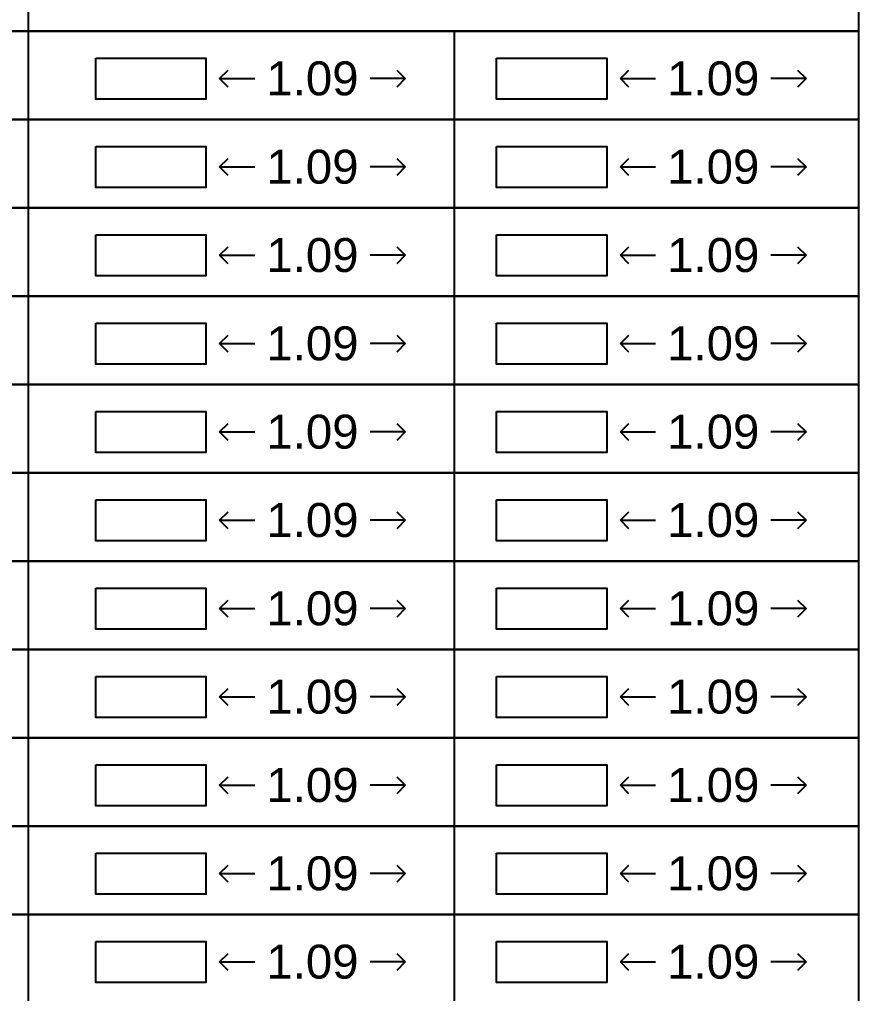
# Model space of a CAD drawing. Header units: millimetres. Extents: x -9481 to -9286, y 28694 to 28853.
# Drawn here: x -9447.18 to -9442.23, y 28752.59 to 28758.33 of the extents above; entities that cross this region are included whole.
import ezdxf

# ---------------------------------------------------------------- set-up
doc = ezdxf.new("R2010")
doc.units = ezdxf.units.MM
doc.header["$PDMODE"] = 34
doc.header["$PDSIZE"] = -15
doc.linetypes.add('CONTINULUS', pattern=[0])
doc.layers.add('BLK_1_FLR_-1_REGULAR_ROOM_1', color=7, linetype='Continuous', plot=False)
doc.layers.add('BLK_1_FLR_-2_REGULAR_ROOM_1', color=7, linetype='Continuous', plot=False)
doc.layers.add('PLAN', color=7, linetype='Continuous', lineweight=40)
doc.styles.add('Arial', font='arial.ttf', dxfattribs={"height": 0.2})
doc.styles.add('style2', font='arial.ttf', dxfattribs={"height": 0.3})
doc.dimstyles.new('INT DIM', dxfattribs={"dimtxt": 0.3, "dimasz": 0.1, "dimexe": 0.18, "dimexo": 0.0625, "dimgap": 0.09, "dimtad": 0, "dimzin": 0, "dimdsep": 46, "dimtxsty": 'style2', "dimblk": 'OPEN90', "dimcen": 0.09, "dimse1": 1, "dimse2": 1, "dimclrd": 250, "dimclrt": 256, "dimadec": 0, "dimazin": 0, "dimtfac": 1, "dimtofl": 0, "dimtmove": 0, "dimatfit": 3, "dimfxl": 1, "dimtolj": 1, "dimtzin": 0, "dimlwd": -1, "dimarcsym": 0})

# ---------------------------------------------------------------- blocks, each defined once
blk = doc.blocks.new('_Open90')
at = {"layer": 'PLAN', "color": 0, "lineweight": -2}
for p, q in [((0, 0), (-1, 0)), ((-0.5, 0.5), (0, 0)), ((0, 0), (-0.5, -0.5))]:
    blk.add_line(p, q, dxfattribs=at)
blk = doc.blocks.new('*D112')
at = {"layer": 'BLK_1_FLR_-1_REGULAR_ROOM_1', "color": 250}
for p, q in [((-9445.897941, 28757.980366), (-9445.790753, 28757.980366)), ((-9445.002965, 28757.980366), (-9445.110153, 28757.980366))]:
    blk.add_line(p, q, dxfattribs=at)
at = {"layer": 'Defpoints', "color": 0}
for p in [(-9445.997941, 28758.100441), (-9444.902965, 28758.100441), (-9444.902965, 28757.980366)]:
    blk.add_point(p, dxfattribs=at)
at = {"layer": 'BLK_1_FLR_-1_REGULAR_ROOM_1', "color": 250, "xscale": 0.1, "yscale": 0.1, "zscale": 0.1, "rotation": 180}
blk.add_blockref('_Open90', (-9445.997941, 28757.980366), dxfattribs=at)
at = {"layer": 'BLK_1_FLR_-1_REGULAR_ROOM_1', "color": 250, "xscale": 0.1, "yscale": 0.1, "zscale": 0.1}
blk.add_blockref('_Open90', (-9444.902965, 28757.980366), dxfattribs=at)
at = {"layer": 'BLK_1_FLR_-1_REGULAR_ROOM_1', "linetype": 'CONTINULUS', "ltscale": 0.05, "insert": (-9445.450453, 28757.980366), "char_height": 0.2, "attachment_point": 5, "style": 'Arial', "bg_fill": 3, "box_fill_scale": 1.1, "bg_fill_color": 256, "bg_fill_true_color": 13158600, "bg_fill_transparency": 0}
blk.add_mtext('\\A1;1.09', dxfattribs=at)
blk = doc.blocks.new('*D113')
at = {"layer": 'BLK_1_FLR_-2_REGULAR_ROOM_1', "color": 250}
for p, q in [((-9443.534248, 28757.980366), (-9443.42706, 28757.980366)), ((-9442.639272, 28757.980366), (-9442.74646, 28757.980366))]:
    blk.add_line(p, q, dxfattribs=at)
at = {"layer": 'Defpoints', "color": 0}
for p in [(-9443.634248, 28758.100441), (-9442.539272, 28758.100441), (-9442.539272, 28757.980366)]:
    blk.add_point(p, dxfattribs=at)
at = {"layer": 'BLK_1_FLR_-2_REGULAR_ROOM_1', "color": 250, "xscale": 0.1, "yscale": 0.1, "zscale": 0.1, "rotation": 180}
blk.add_blockref('_Open90', (-9443.634248, 28757.980366), dxfattribs=at)
at = {"layer": 'BLK_1_FLR_-2_REGULAR_ROOM_1', "color": 250, "xscale": 0.1, "yscale": 0.1, "zscale": 0.1}
blk.add_blockref('_Open90', (-9442.539272, 28757.980366), dxfattribs=at)
at = {"layer": 'BLK_1_FLR_-2_REGULAR_ROOM_1', "linetype": 'CONTINULUS', "ltscale": 0.05, "insert": (-9443.08676, 28757.980366), "char_height": 0.2, "attachment_point": 5, "style": 'Arial', "bg_fill": 3, "box_fill_scale": 1.1, "bg_fill_color": 256, "bg_fill_true_color": 13158600, "bg_fill_transparency": 0}
blk.add_mtext('\\A1;1.09', dxfattribs=at)
blk = doc.blocks.new('*D119')
at = {"layer": 'BLK_1_FLR_-1_REGULAR_ROOM_1', "color": 250}
for p, q in [((-9445.897941, 28757.45972), (-9445.790753, 28757.45972)), ((-9445.002965, 28757.45972), (-9445.110153, 28757.45972))]:
    blk.add_line(p, q, dxfattribs=at)
at = {"layer": 'Defpoints', "color": 0}
for p in [(-9445.997941, 28757.579794), (-9444.902965, 28757.579794), (-9444.902965, 28757.45972)]:
    blk.add_point(p, dxfattribs=at)
at = {"layer": 'BLK_1_FLR_-1_REGULAR_ROOM_1', "color": 250, "xscale": 0.1, "yscale": 0.1, "zscale": 0.1, "rotation": 180}
blk.add_blockref('_Open90', (-9445.997941, 28757.45972), dxfattribs=at)
at = {"layer": 'BLK_1_FLR_-1_REGULAR_ROOM_1', "color": 250, "xscale": 0.1, "yscale": 0.1, "zscale": 0.1}
blk.add_blockref('_Open90', (-9444.902965, 28757.45972), dxfattribs=at)
at = {"layer": 'BLK_1_FLR_-1_REGULAR_ROOM_1', "linetype": 'CONTINULUS', "ltscale": 0.05, "insert": (-9445.450453, 28757.45972), "char_height": 0.2, "attachment_point": 5, "style": 'Arial', "bg_fill": 3, "box_fill_scale": 1.1, "bg_fill_color": 256, "bg_fill_true_color": 13158600, "bg_fill_transparency": 0}
blk.add_mtext('\\A1;1.09', dxfattribs=at)
blk = doc.blocks.new('*D120')
at = {"layer": 'BLK_1_FLR_-2_REGULAR_ROOM_1', "color": 250}
for p, q in [((-9443.534248, 28757.45972), (-9443.42706, 28757.45972)), ((-9442.639272, 28757.45972), (-9442.74646, 28757.45972))]:
    blk.add_line(p, q, dxfattribs=at)
at = {"layer": 'Defpoints', "color": 0}
for p in [(-9443.634248, 28757.579794), (-9442.539272, 28757.579794), (-9442.539272, 28757.45972)]:
    blk.add_point(p, dxfattribs=at)
at = {"layer": 'BLK_1_FLR_-2_REGULAR_ROOM_1', "color": 250, "xscale": 0.1, "yscale": 0.1, "zscale": 0.1, "rotation": 180}
blk.add_blockref('_Open90', (-9443.634248, 28757.45972), dxfattribs=at)
at = {"layer": 'BLK_1_FLR_-2_REGULAR_ROOM_1', "color": 250, "xscale": 0.1, "yscale": 0.1, "zscale": 0.1}
blk.add_blockref('_Open90', (-9442.539272, 28757.45972), dxfattribs=at)
at = {"layer": 'BLK_1_FLR_-2_REGULAR_ROOM_1', "linetype": 'CONTINULUS', "ltscale": 0.05, "insert": (-9443.08676, 28757.45972), "char_height": 0.2, "attachment_point": 5, "style": 'Arial', "bg_fill": 3, "box_fill_scale": 1.1, "bg_fill_color": 256, "bg_fill_true_color": 13158600, "bg_fill_transparency": 0}
blk.add_mtext('\\A1;1.09', dxfattribs=at)
blk = doc.blocks.new('*D126')
at = {"layer": 'BLK_1_FLR_-1_REGULAR_ROOM_1', "color": 250}
for p, q in [((-9445.897941, 28756.939073), (-9445.790753, 28756.939073)), ((-9445.002965, 28756.939073), (-9445.110153, 28756.939073))]:
    blk.add_line(p, q, dxfattribs=at)
at = {"layer": 'Defpoints', "color": 0}
for p in [(-9445.997941, 28757.059147), (-9444.902965, 28757.059147), (-9444.902965, 28756.939073)]:
    blk.add_point(p, dxfattribs=at)
at = {"layer": 'BLK_1_FLR_-1_REGULAR_ROOM_1', "color": 250, "xscale": 0.1, "yscale": 0.1, "zscale": 0.1, "rotation": 180}
blk.add_blockref('_Open90', (-9445.997941, 28756.939073), dxfattribs=at)
at = {"layer": 'BLK_1_FLR_-1_REGULAR_ROOM_1', "color": 250, "xscale": 0.1, "yscale": 0.1, "zscale": 0.1}
blk.add_blockref('_Open90', (-9444.902965, 28756.939073), dxfattribs=at)
at = {"layer": 'BLK_1_FLR_-1_REGULAR_ROOM_1', "linetype": 'CONTINULUS', "ltscale": 0.05, "insert": (-9445.450453, 28756.939073), "char_height": 0.2, "attachment_point": 5, "style": 'Arial', "bg_fill": 3, "box_fill_scale": 1.1, "bg_fill_color": 256, "bg_fill_true_color": 13158600, "bg_fill_transparency": 0}
blk.add_mtext('\\A1;1.09', dxfattribs=at)
blk = doc.blocks.new('*D127')
at = {"layer": 'BLK_1_FLR_-2_REGULAR_ROOM_1', "color": 250}
for p, q in [((-9443.534248, 28756.939073), (-9443.42706, 28756.939073)), ((-9442.639272, 28756.939073), (-9442.74646, 28756.939073))]:
    blk.add_line(p, q, dxfattribs=at)
at = {"layer": 'Defpoints', "color": 0}
for p in [(-9443.634248, 28757.059147), (-9442.539272, 28757.059147), (-9442.539272, 28756.939073)]:
    blk.add_point(p, dxfattribs=at)
at = {"layer": 'BLK_1_FLR_-2_REGULAR_ROOM_1', "color": 250, "xscale": 0.1, "yscale": 0.1, "zscale": 0.1, "rotation": 180}
blk.add_blockref('_Open90', (-9443.634248, 28756.939073), dxfattribs=at)
at = {"layer": 'BLK_1_FLR_-2_REGULAR_ROOM_1', "color": 250, "xscale": 0.1, "yscale": 0.1, "zscale": 0.1}
blk.add_blockref('_Open90', (-9442.539272, 28756.939073), dxfattribs=at)
at = {"layer": 'BLK_1_FLR_-2_REGULAR_ROOM_1', "linetype": 'CONTINULUS', "ltscale": 0.05, "insert": (-9443.08676, 28756.939073), "char_height": 0.2, "attachment_point": 5, "style": 'Arial', "bg_fill": 3, "box_fill_scale": 1.1, "bg_fill_color": 256, "bg_fill_true_color": 13158600, "bg_fill_transparency": 0}
blk.add_mtext('\\A1;1.09', dxfattribs=at)
blk = doc.blocks.new('*D133')
at = {"layer": 'BLK_1_FLR_-1_REGULAR_ROOM_1', "color": 250}
for p, q in [((-9445.897941, 28756.418426), (-9445.790753, 28756.418426)), ((-9445.002965, 28756.418426), (-9445.110153, 28756.418426))]:
    blk.add_line(p, q, dxfattribs=at)
at = {"layer": 'Defpoints', "color": 0}
for p in [(-9445.997941, 28756.5385), (-9444.902965, 28756.5385), (-9444.902965, 28756.418426)]:
    blk.add_point(p, dxfattribs=at)
at = {"layer": 'BLK_1_FLR_-1_REGULAR_ROOM_1', "color": 250, "xscale": 0.1, "yscale": 0.1, "zscale": 0.1, "rotation": 180}
blk.add_blockref('_Open90', (-9445.997941, 28756.418426), dxfattribs=at)
at = {"layer": 'BLK_1_FLR_-1_REGULAR_ROOM_1', "color": 250, "xscale": 0.1, "yscale": 0.1, "zscale": 0.1}
blk.add_blockref('_Open90', (-9444.902965, 28756.418426), dxfattribs=at)
at = {"layer": 'BLK_1_FLR_-1_REGULAR_ROOM_1', "linetype": 'CONTINULUS', "ltscale": 0.05, "insert": (-9445.450453, 28756.418426), "char_height": 0.2, "attachment_point": 5, "style": 'Arial', "bg_fill": 3, "box_fill_scale": 1.1, "bg_fill_color": 256, "bg_fill_true_color": 13158600, "bg_fill_transparency": 0}
blk.add_mtext('\\A1;1.09', dxfattribs=at)
blk = doc.blocks.new('*D134')
at = {"layer": 'BLK_1_FLR_-2_REGULAR_ROOM_1', "color": 250}
for p, q in [((-9443.534248, 28756.418426), (-9443.42706, 28756.418426)), ((-9442.639272, 28756.418426), (-9442.74646, 28756.418426))]:
    blk.add_line(p, q, dxfattribs=at)
at = {"layer": 'Defpoints', "color": 0}
for p in [(-9443.634248, 28756.5385), (-9442.539272, 28756.5385), (-9442.539272, 28756.418426)]:
    blk.add_point(p, dxfattribs=at)
at = {"layer": 'BLK_1_FLR_-2_REGULAR_ROOM_1', "color": 250, "xscale": 0.1, "yscale": 0.1, "zscale": 0.1, "rotation": 180}
blk.add_blockref('_Open90', (-9443.634248, 28756.418426), dxfattribs=at)
at = {"layer": 'BLK_1_FLR_-2_REGULAR_ROOM_1', "color": 250, "xscale": 0.1, "yscale": 0.1, "zscale": 0.1}
blk.add_blockref('_Open90', (-9442.539272, 28756.418426), dxfattribs=at)
at = {"layer": 'BLK_1_FLR_-2_REGULAR_ROOM_1', "linetype": 'CONTINULUS', "ltscale": 0.05, "insert": (-9443.08676, 28756.418426), "char_height": 0.2, "attachment_point": 5, "style": 'Arial', "bg_fill": 3, "box_fill_scale": 1.1, "bg_fill_color": 256, "bg_fill_true_color": 13158600, "bg_fill_transparency": 0}
blk.add_mtext('\\A1;1.09', dxfattribs=at)
blk = doc.blocks.new('*D140')
at = {"layer": 'BLK_1_FLR_-1_REGULAR_ROOM_1', "color": 250}
for p, q in [((-9445.897941, 28755.897779), (-9445.790753, 28755.897779)), ((-9445.002965, 28755.897779), (-9445.110153, 28755.897779))]:
    blk.add_line(p, q, dxfattribs=at)
at = {"layer": 'Defpoints', "color": 0}
for p in [(-9445.997941, 28756.017853), (-9444.902965, 28756.017853), (-9444.902965, 28755.897779)]:
    blk.add_point(p, dxfattribs=at)
at = {"layer": 'BLK_1_FLR_-1_REGULAR_ROOM_1', "color": 250, "xscale": 0.1, "yscale": 0.1, "zscale": 0.1, "rotation": 180}
blk.add_blockref('_Open90', (-9445.997941, 28755.897779), dxfattribs=at)
at = {"layer": 'BLK_1_FLR_-1_REGULAR_ROOM_1', "color": 250, "xscale": 0.1, "yscale": 0.1, "zscale": 0.1}
blk.add_blockref('_Open90', (-9444.902965, 28755.897779), dxfattribs=at)
at = {"layer": 'BLK_1_FLR_-1_REGULAR_ROOM_1', "linetype": 'CONTINULUS', "ltscale": 0.05, "insert": (-9445.450453, 28755.897779), "char_height": 0.2, "attachment_point": 5, "style": 'Arial', "bg_fill": 3, "box_fill_scale": 1.1, "bg_fill_color": 256, "bg_fill_true_color": 13158600, "bg_fill_transparency": 0}
blk.add_mtext('\\A1;1.09', dxfattribs=at)
blk = doc.blocks.new('*D141')
at = {"layer": 'BLK_1_FLR_-2_REGULAR_ROOM_1', "color": 250}
for p, q in [((-9443.534248, 28755.897779), (-9443.42706, 28755.897779)), ((-9442.639272, 28755.897779), (-9442.74646, 28755.897779))]:
    blk.add_line(p, q, dxfattribs=at)
at = {"layer": 'Defpoints', "color": 0}
for p in [(-9443.634248, 28756.017853), (-9442.539272, 28756.017853), (-9442.539272, 28755.897779)]:
    blk.add_point(p, dxfattribs=at)
at = {"layer": 'BLK_1_FLR_-2_REGULAR_ROOM_1', "color": 250, "xscale": 0.1, "yscale": 0.1, "zscale": 0.1, "rotation": 180}
blk.add_blockref('_Open90', (-9443.634248, 28755.897779), dxfattribs=at)
at = {"layer": 'BLK_1_FLR_-2_REGULAR_ROOM_1', "color": 250, "xscale": 0.1, "yscale": 0.1, "zscale": 0.1}
blk.add_blockref('_Open90', (-9442.539272, 28755.897779), dxfattribs=at)
at = {"layer": 'BLK_1_FLR_-2_REGULAR_ROOM_1', "linetype": 'CONTINULUS', "ltscale": 0.05, "insert": (-9443.08676, 28755.897779), "char_height": 0.2, "attachment_point": 5, "style": 'Arial', "bg_fill": 3, "box_fill_scale": 1.1, "bg_fill_color": 256, "bg_fill_true_color": 13158600, "bg_fill_transparency": 0}
blk.add_mtext('\\A1;1.09', dxfattribs=at)
blk = doc.blocks.new('*D147')
at = {"layer": 'BLK_1_FLR_-1_REGULAR_ROOM_1', "color": 250}
for p, q in [((-9445.897941, 28755.377132), (-9445.790753, 28755.377132)), ((-9445.002965, 28755.377132), (-9445.110153, 28755.377132))]:
    blk.add_line(p, q, dxfattribs=at)
at = {"layer": 'Defpoints', "color": 0}
for p in [(-9445.997941, 28755.497206), (-9444.902965, 28755.497206), (-9444.902965, 28755.377132)]:
    blk.add_point(p, dxfattribs=at)
at = {"layer": 'BLK_1_FLR_-1_REGULAR_ROOM_1', "color": 250, "xscale": 0.1, "yscale": 0.1, "zscale": 0.1, "rotation": 180}
blk.add_blockref('_Open90', (-9445.997941, 28755.377132), dxfattribs=at)
at = {"layer": 'BLK_1_FLR_-1_REGULAR_ROOM_1', "color": 250, "xscale": 0.1, "yscale": 0.1, "zscale": 0.1}
blk.add_blockref('_Open90', (-9444.902965, 28755.377132), dxfattribs=at)
at = {"layer": 'BLK_1_FLR_-1_REGULAR_ROOM_1', "linetype": 'CONTINULUS', "ltscale": 0.05, "insert": (-9445.450453, 28755.377132), "char_height": 0.2, "attachment_point": 5, "style": 'Arial', "bg_fill": 3, "box_fill_scale": 1.1, "bg_fill_color": 256, "bg_fill_true_color": 13158600, "bg_fill_transparency": 0}
blk.add_mtext('\\A1;1.09', dxfattribs=at)
blk = doc.blocks.new('*D148')
at = {"layer": 'BLK_1_FLR_-2_REGULAR_ROOM_1', "color": 250}
for p, q in [((-9443.534248, 28755.377132), (-9443.42706, 28755.377132)), ((-9442.639272, 28755.377132), (-9442.74646, 28755.377132))]:
    blk.add_line(p, q, dxfattribs=at)
at = {"layer": 'Defpoints', "color": 0}
for p in [(-9443.634248, 28755.497206), (-9442.539272, 28755.497206), (-9442.539272, 28755.377132)]:
    blk.add_point(p, dxfattribs=at)
at = {"layer": 'BLK_1_FLR_-2_REGULAR_ROOM_1', "color": 250, "xscale": 0.1, "yscale": 0.1, "zscale": 0.1, "rotation": 180}
blk.add_blockref('_Open90', (-9443.634248, 28755.377132), dxfattribs=at)
at = {"layer": 'BLK_1_FLR_-2_REGULAR_ROOM_1', "color": 250, "xscale": 0.1, "yscale": 0.1, "zscale": 0.1}
blk.add_blockref('_Open90', (-9442.539272, 28755.377132), dxfattribs=at)
at = {"layer": 'BLK_1_FLR_-2_REGULAR_ROOM_1', "linetype": 'CONTINULUS', "ltscale": 0.05, "insert": (-9443.08676, 28755.377132), "char_height": 0.2, "attachment_point": 5, "style": 'Arial', "bg_fill": 3, "box_fill_scale": 1.1, "bg_fill_color": 256, "bg_fill_true_color": 13158600, "bg_fill_transparency": 0}
blk.add_mtext('\\A1;1.09', dxfattribs=at)
blk = doc.blocks.new('*D154')
at = {"layer": 'BLK_1_FLR_-1_REGULAR_ROOM_1', "color": 250}
for p, q in [((-9445.897941, 28754.856485), (-9445.790753, 28754.856485)), ((-9445.002965, 28754.856485), (-9445.110153, 28754.856485))]:
    blk.add_line(p, q, dxfattribs=at)
at = {"layer": 'Defpoints', "color": 0}
for p in [(-9445.997941, 28754.97656), (-9444.902965, 28754.97656), (-9444.902965, 28754.856485)]:
    blk.add_point(p, dxfattribs=at)
at = {"layer": 'BLK_1_FLR_-1_REGULAR_ROOM_1', "color": 250, "xscale": 0.1, "yscale": 0.1, "zscale": 0.1, "rotation": 180}
blk.add_blockref('_Open90', (-9445.997941, 28754.856485), dxfattribs=at)
at = {"layer": 'BLK_1_FLR_-1_REGULAR_ROOM_1', "color": 250, "xscale": 0.1, "yscale": 0.1, "zscale": 0.1}
blk.add_blockref('_Open90', (-9444.902965, 28754.856485), dxfattribs=at)
at = {"layer": 'BLK_1_FLR_-1_REGULAR_ROOM_1', "linetype": 'CONTINULUS', "ltscale": 0.05, "insert": (-9445.450453, 28754.856485), "char_height": 0.2, "attachment_point": 5, "style": 'Arial', "bg_fill": 3, "box_fill_scale": 1.1, "bg_fill_color": 256, "bg_fill_true_color": 13158600, "bg_fill_transparency": 0}
blk.add_mtext('\\A1;1.09', dxfattribs=at)
blk = doc.blocks.new('*D155')
at = {"layer": 'BLK_1_FLR_-2_REGULAR_ROOM_1', "color": 250}
for p, q in [((-9443.534248, 28754.856485), (-9443.42706, 28754.856485)), ((-9442.639272, 28754.856485), (-9442.74646, 28754.856485))]:
    blk.add_line(p, q, dxfattribs=at)
at = {"layer": 'Defpoints', "color": 0}
for p in [(-9443.634248, 28754.97656), (-9442.539272, 28754.97656), (-9442.539272, 28754.856485)]:
    blk.add_point(p, dxfattribs=at)
at = {"layer": 'BLK_1_FLR_-2_REGULAR_ROOM_1', "color": 250, "xscale": 0.1, "yscale": 0.1, "zscale": 0.1, "rotation": 180}
blk.add_blockref('_Open90', (-9443.634248, 28754.856485), dxfattribs=at)
at = {"layer": 'BLK_1_FLR_-2_REGULAR_ROOM_1', "color": 250, "xscale": 0.1, "yscale": 0.1, "zscale": 0.1}
blk.add_blockref('_Open90', (-9442.539272, 28754.856485), dxfattribs=at)
at = {"layer": 'BLK_1_FLR_-2_REGULAR_ROOM_1', "linetype": 'CONTINULUS', "ltscale": 0.05, "insert": (-9443.08676, 28754.856485), "char_height": 0.2, "attachment_point": 5, "style": 'Arial', "bg_fill": 3, "box_fill_scale": 1.1, "bg_fill_color": 256, "bg_fill_true_color": 13158600, "bg_fill_transparency": 0}
blk.add_mtext('\\A1;1.09', dxfattribs=at)
blk = doc.blocks.new('*D161')
at = {"layer": 'BLK_1_FLR_-1_REGULAR_ROOM_1', "color": 250}
for p, q in [((-9445.897941, 28754.335838), (-9445.790753, 28754.335838)), ((-9445.002965, 28754.335838), (-9445.110153, 28754.335838))]:
    blk.add_line(p, q, dxfattribs=at)
at = {"layer": 'Defpoints', "color": 0}
for p in [(-9445.997941, 28754.455913), (-9444.902965, 28754.455913), (-9444.902965, 28754.335838)]:
    blk.add_point(p, dxfattribs=at)
at = {"layer": 'BLK_1_FLR_-1_REGULAR_ROOM_1', "color": 250, "xscale": 0.1, "yscale": 0.1, "zscale": 0.1, "rotation": 180}
blk.add_blockref('_Open90', (-9445.997941, 28754.335838), dxfattribs=at)
at = {"layer": 'BLK_1_FLR_-1_REGULAR_ROOM_1', "color": 250, "xscale": 0.1, "yscale": 0.1, "zscale": 0.1}
blk.add_blockref('_Open90', (-9444.902965, 28754.335838), dxfattribs=at)
at = {"layer": 'BLK_1_FLR_-1_REGULAR_ROOM_1', "linetype": 'CONTINULUS', "ltscale": 0.05, "insert": (-9445.450453, 28754.335838), "char_height": 0.2, "attachment_point": 5, "style": 'Arial', "bg_fill": 3, "box_fill_scale": 1.1, "bg_fill_color": 256, "bg_fill_true_color": 13158600, "bg_fill_transparency": 0}
blk.add_mtext('\\A1;1.09', dxfattribs=at)
blk = doc.blocks.new('*D162')
at = {"layer": 'BLK_1_FLR_-2_REGULAR_ROOM_1', "color": 250}
for p, q in [((-9443.534248, 28754.335838), (-9443.42706, 28754.335838)), ((-9442.639272, 28754.335838), (-9442.74646, 28754.335838))]:
    blk.add_line(p, q, dxfattribs=at)
at = {"layer": 'Defpoints', "color": 0}
for p in [(-9443.634248, 28754.455913), (-9442.539272, 28754.455913), (-9442.539272, 28754.335838)]:
    blk.add_point(p, dxfattribs=at)
at = {"layer": 'BLK_1_FLR_-2_REGULAR_ROOM_1', "color": 250, "xscale": 0.1, "yscale": 0.1, "zscale": 0.1, "rotation": 180}
blk.add_blockref('_Open90', (-9443.634248, 28754.335838), dxfattribs=at)
at = {"layer": 'BLK_1_FLR_-2_REGULAR_ROOM_1', "color": 250, "xscale": 0.1, "yscale": 0.1, "zscale": 0.1}
blk.add_blockref('_Open90', (-9442.539272, 28754.335838), dxfattribs=at)
at = {"layer": 'BLK_1_FLR_-2_REGULAR_ROOM_1', "linetype": 'CONTINULUS', "ltscale": 0.05, "insert": (-9443.08676, 28754.335838), "char_height": 0.2, "attachment_point": 5, "style": 'Arial', "bg_fill": 3, "box_fill_scale": 1.1, "bg_fill_color": 256, "bg_fill_true_color": 13158600, "bg_fill_transparency": 0}
blk.add_mtext('\\A1;1.09', dxfattribs=at)
blk = doc.blocks.new('*D168')
at = {"layer": 'BLK_1_FLR_-1_REGULAR_ROOM_1', "color": 250}
for p, q in [((-9445.897941, 28753.815191), (-9445.790753, 28753.815191)), ((-9445.002965, 28753.815191), (-9445.110153, 28753.815191))]:
    blk.add_line(p, q, dxfattribs=at)
at = {"layer": 'Defpoints', "color": 0}
for p in [(-9445.997941, 28753.935266), (-9444.902965, 28753.935266), (-9444.902965, 28753.815191)]:
    blk.add_point(p, dxfattribs=at)
at = {"layer": 'BLK_1_FLR_-1_REGULAR_ROOM_1', "color": 250, "xscale": 0.1, "yscale": 0.1, "zscale": 0.1, "rotation": 180}
blk.add_blockref('_Open90', (-9445.997941, 28753.815191), dxfattribs=at)
at = {"layer": 'BLK_1_FLR_-1_REGULAR_ROOM_1', "color": 250, "xscale": 0.1, "yscale": 0.1, "zscale": 0.1}
blk.add_blockref('_Open90', (-9444.902965, 28753.815191), dxfattribs=at)
at = {"layer": 'BLK_1_FLR_-1_REGULAR_ROOM_1', "linetype": 'CONTINULUS', "ltscale": 0.05, "insert": (-9445.450453, 28753.815191), "char_height": 0.2, "attachment_point": 5, "style": 'Arial', "bg_fill": 3, "box_fill_scale": 1.1, "bg_fill_color": 256, "bg_fill_true_color": 13158600, "bg_fill_transparency": 0}
blk.add_mtext('\\A1;1.09', dxfattribs=at)
blk = doc.blocks.new('*D169')
at = {"layer": 'BLK_1_FLR_-2_REGULAR_ROOM_1', "color": 250}
for p, q in [((-9443.534248, 28753.815191), (-9443.42706, 28753.815191)), ((-9442.639272, 28753.815191), (-9442.74646, 28753.815191))]:
    blk.add_line(p, q, dxfattribs=at)
at = {"layer": 'Defpoints', "color": 0}
for p in [(-9443.634248, 28753.935266), (-9442.539272, 28753.935266), (-9442.539272, 28753.815191)]:
    blk.add_point(p, dxfattribs=at)
at = {"layer": 'BLK_1_FLR_-2_REGULAR_ROOM_1', "color": 250, "xscale": 0.1, "yscale": 0.1, "zscale": 0.1, "rotation": 180}
blk.add_blockref('_Open90', (-9443.634248, 28753.815191), dxfattribs=at)
at = {"layer": 'BLK_1_FLR_-2_REGULAR_ROOM_1', "color": 250, "xscale": 0.1, "yscale": 0.1, "zscale": 0.1}
blk.add_blockref('_Open90', (-9442.539272, 28753.815191), dxfattribs=at)
at = {"layer": 'BLK_1_FLR_-2_REGULAR_ROOM_1', "linetype": 'CONTINULUS', "ltscale": 0.05, "insert": (-9443.08676, 28753.815191), "char_height": 0.2, "attachment_point": 5, "style": 'Arial', "bg_fill": 3, "box_fill_scale": 1.1, "bg_fill_color": 256, "bg_fill_true_color": 13158600, "bg_fill_transparency": 0}
blk.add_mtext('\\A1;1.09', dxfattribs=at)
blk = doc.blocks.new('*D175')
at = {"layer": 'BLK_1_FLR_-1_REGULAR_ROOM_1', "color": 250}
for p, q in [((-9445.897941, 28753.294544), (-9445.790753, 28753.294544)), ((-9445.002965, 28753.294544), (-9445.110153, 28753.294544))]:
    blk.add_line(p, q, dxfattribs=at)
at = {"layer": 'Defpoints', "color": 0}
for p in [(-9445.997941, 28753.414619), (-9444.902965, 28753.414619), (-9444.902965, 28753.294544)]:
    blk.add_point(p, dxfattribs=at)
at = {"layer": 'BLK_1_FLR_-1_REGULAR_ROOM_1', "color": 250, "xscale": 0.1, "yscale": 0.1, "zscale": 0.1, "rotation": 180}
blk.add_blockref('_Open90', (-9445.997941, 28753.294544), dxfattribs=at)
at = {"layer": 'BLK_1_FLR_-1_REGULAR_ROOM_1', "color": 250, "xscale": 0.1, "yscale": 0.1, "zscale": 0.1}
blk.add_blockref('_Open90', (-9444.902965, 28753.294544), dxfattribs=at)
at = {"layer": 'BLK_1_FLR_-1_REGULAR_ROOM_1', "linetype": 'CONTINULUS', "ltscale": 0.05, "insert": (-9445.450453, 28753.294544), "char_height": 0.2, "attachment_point": 5, "style": 'Arial', "bg_fill": 3, "box_fill_scale": 1.1, "bg_fill_color": 256, "bg_fill_true_color": 13158600, "bg_fill_transparency": 0}
blk.add_mtext('\\A1;1.09', dxfattribs=at)
blk = doc.blocks.new('*D176')
at = {"layer": 'BLK_1_FLR_-2_REGULAR_ROOM_1', "color": 250}
for p, q in [((-9443.534248, 28753.294544), (-9443.42706, 28753.294544)), ((-9442.639272, 28753.294544), (-9442.74646, 28753.294544))]:
    blk.add_line(p, q, dxfattribs=at)
at = {"layer": 'Defpoints', "color": 0}
for p in [(-9443.634248, 28753.414619), (-9442.539272, 28753.414619), (-9442.539272, 28753.294544)]:
    blk.add_point(p, dxfattribs=at)
at = {"layer": 'BLK_1_FLR_-2_REGULAR_ROOM_1', "color": 250, "xscale": 0.1, "yscale": 0.1, "zscale": 0.1, "rotation": 180}
blk.add_blockref('_Open90', (-9443.634248, 28753.294544), dxfattribs=at)
at = {"layer": 'BLK_1_FLR_-2_REGULAR_ROOM_1', "color": 250, "xscale": 0.1, "yscale": 0.1, "zscale": 0.1}
blk.add_blockref('_Open90', (-9442.539272, 28753.294544), dxfattribs=at)
at = {"layer": 'BLK_1_FLR_-2_REGULAR_ROOM_1', "linetype": 'CONTINULUS', "ltscale": 0.05, "insert": (-9443.08676, 28753.294544), "char_height": 0.2, "attachment_point": 5, "style": 'Arial', "bg_fill": 3, "box_fill_scale": 1.1, "bg_fill_color": 256, "bg_fill_true_color": 13158600, "bg_fill_transparency": 0}
blk.add_mtext('\\A1;1.09', dxfattribs=at)
blk = doc.blocks.new('*D182')
at = {"layer": 'BLK_1_FLR_-1_REGULAR_ROOM_1', "color": 250}
for p, q in [((-9445.897941, 28752.773897), (-9445.790753, 28752.773897)), ((-9445.002965, 28752.773897), (-9445.110153, 28752.773897))]:
    blk.add_line(p, q, dxfattribs=at)
at = {"layer": 'Defpoints', "color": 0}
for p in [(-9445.997941, 28752.893972), (-9444.902965, 28752.893972), (-9444.902965, 28752.773897)]:
    blk.add_point(p, dxfattribs=at)
at = {"layer": 'BLK_1_FLR_-1_REGULAR_ROOM_1', "color": 250, "xscale": 0.1, "yscale": 0.1, "zscale": 0.1, "rotation": 180}
blk.add_blockref('_Open90', (-9445.997941, 28752.773897), dxfattribs=at)
at = {"layer": 'BLK_1_FLR_-1_REGULAR_ROOM_1', "color": 250, "xscale": 0.1, "yscale": 0.1, "zscale": 0.1}
blk.add_blockref('_Open90', (-9444.902965, 28752.773897), dxfattribs=at)
at = {"layer": 'BLK_1_FLR_-1_REGULAR_ROOM_1', "linetype": 'CONTINULUS', "ltscale": 0.05, "insert": (-9445.450453, 28752.773897), "char_height": 0.2, "attachment_point": 5, "style": 'Arial', "bg_fill": 3, "box_fill_scale": 1.1, "bg_fill_color": 256, "bg_fill_true_color": 13158600, "bg_fill_transparency": 0}
blk.add_mtext('\\A1;1.09', dxfattribs=at)
blk = doc.blocks.new('*D183')
at = {"layer": 'BLK_1_FLR_-2_REGULAR_ROOM_1', "color": 250}
for p, q in [((-9443.534248, 28752.773897), (-9443.42706, 28752.773897)), ((-9442.639272, 28752.773897), (-9442.74646, 28752.773897))]:
    blk.add_line(p, q, dxfattribs=at)
at = {"layer": 'Defpoints', "color": 0}
for p in [(-9443.634248, 28752.893972), (-9442.539272, 28752.893972), (-9442.539272, 28752.773897)]:
    blk.add_point(p, dxfattribs=at)
at = {"layer": 'BLK_1_FLR_-2_REGULAR_ROOM_1', "color": 250, "xscale": 0.1, "yscale": 0.1, "zscale": 0.1, "rotation": 180}
blk.add_blockref('_Open90', (-9443.634248, 28752.773897), dxfattribs=at)
at = {"layer": 'BLK_1_FLR_-2_REGULAR_ROOM_1', "color": 250, "xscale": 0.1, "yscale": 0.1, "zscale": 0.1}
blk.add_blockref('_Open90', (-9442.539272, 28752.773897), dxfattribs=at)
at = {"layer": 'BLK_1_FLR_-2_REGULAR_ROOM_1', "linetype": 'CONTINULUS', "ltscale": 0.05, "insert": (-9443.08676, 28752.773897), "char_height": 0.2, "attachment_point": 5, "style": 'Arial', "bg_fill": 3, "box_fill_scale": 1.1, "bg_fill_color": 256, "bg_fill_true_color": 13158600, "bg_fill_transparency": 0}
blk.add_mtext('\\A1;1.09', dxfattribs=at)

msp = doc.modelspace()

# ---------------------------------------------------------------- linework, layer by layer
for p, q in [((-9447.126291, 28761.38323), (-9447.126291, 28758.259349)), ((-9447.126291, 28758.259349), (-9447.126291, 28757.738702)), ((-9444.614149, 28758.259349), (-9444.614149, 28757.738702)), ((-9447.126291, 28757.738702), (-9447.126291, 28757.218055)), ((-9444.614149, 28757.738702), (-9444.614149, 28757.218055)), ((-9447.126291, 28757.218055), (-9447.126291, 28756.697408)), ((-9444.614149, 28757.218055), (-9444.614149, 28756.697408)), ((-9447.126291, 28756.697408), (-9447.126291, 28756.176761)), ((-9444.614149, 28756.697408), (-9444.614149, 28756.176761)), ((-9447.126291, 28756.176761), (-9447.126291, 28755.656114)), ((-9444.614149, 28756.176761), (-9444.614149, 28755.656114)), ((-9447.126291, 28755.656114), (-9447.126291, 28755.135467)), ((-9444.614149, 28755.656114), (-9444.614149, 28755.135467)), ((-9447.126291, 28755.135467), (-9447.126291, 28754.61482)), ((-9444.614149, 28755.135467), (-9444.614149, 28754.61482)), ((-9447.126291, 28754.61482), (-9447.126291, 28754.094173)), ((-9444.614149, 28754.61482), (-9444.614149, 28754.094173)), ((-9447.126291, 28754.094173), (-9447.126291, 28753.573526)), ((-9444.614149, 28754.094173), (-9444.614149, 28753.573526)), ((-9447.126291, 28753.573526), (-9447.126291, 28753.052879)), ((-9444.614149, 28753.573526), (-9444.614149, 28753.052879)), ((-9447.126291, 28753.052879), (-9447.126291, 28752.532233)), ((-9444.614149, 28753.052879), (-9444.614149, 28752.532233))]:
    msp.add_line(p, q)
for points in [[(-9442.229952, 28760.862583), (-9442.229952, 28758.259349), (-9461.731845, 28758.259349)], [(-9461.731845, 28758.259349), (-9442.229952, 28758.259349), (-9442.229952, 28757.738702), (-9461.731845, 28757.738702)], [(-9461.731845, 28757.738702), (-9442.229952, 28757.738702), (-9442.229952, 28757.218055), (-9461.731845, 28757.218055)], [(-9461.731845, 28757.218055), (-9442.229952, 28757.218055), (-9442.229952, 28756.697408), (-9461.731845, 28756.697408)], [(-9461.731845, 28756.697408), (-9442.229952, 28756.697408), (-9442.229952, 28756.176761), (-9461.731845, 28756.176761)], [(-9461.731845, 28756.176761), (-9442.229952, 28756.176761), (-9442.229952, 28755.656114), (-9461.731845, 28755.656114)], [(-9461.731845, 28755.656114), (-9442.229952, 28755.656114), (-9442.229952, 28755.135467), (-9461.731845, 28755.135467)], [(-9461.731845, 28755.135467), (-9442.229952, 28755.135467), (-9442.229952, 28754.61482), (-9461.731845, 28754.61482)], [(-9461.731845, 28754.61482), (-9442.229952, 28754.61482), (-9442.229952, 28754.094173), (-9461.731845, 28754.094173)], [(-9461.731845, 28754.094173), (-9442.229952, 28754.094173), (-9442.229952, 28753.573526), (-9461.731845, 28753.573526)], [(-9461.731845, 28753.573526), (-9442.229952, 28753.573526), (-9442.229952, 28753.052879), (-9461.731845, 28753.052879)], [(-9461.731845, 28753.052879), (-9442.229952, 28753.052879), (-9442.229952, 28752.532233), (-9461.731845, 28752.532233)]]:
    msp.add_lwpolyline(points)
at = {"layer": 'BLK_1_FLR_-1_REGULAR_ROOM_1', "color": 3}
msp.add_lwpolyline([(-9446.727778, 28758.100441), (-9446.078597, 28758.100441), (-9446.078597, 28757.858292), (-9446.727778, 28757.858292)], close=True, dxfattribs=at)
at = {"layer": 'BLK_1_FLR_-1_REGULAR_ROOM_1', "color": 4}
msp.add_lwpolyline([(-9446.727778, 28757.579794), (-9446.078597, 28757.579794), (-9446.078597, 28757.337645), (-9446.727778, 28757.337645)], close=True, dxfattribs=at)
at = {"layer": 'BLK_1_FLR_-1_REGULAR_ROOM_1', "color": 5}
msp.add_lwpolyline([(-9446.727778, 28757.059147), (-9446.078597, 28757.059147), (-9446.078597, 28756.816998), (-9446.727778, 28756.816998)], close=True, dxfattribs=at)
at = {"layer": 'BLK_1_FLR_-1_REGULAR_ROOM_1', "color": 28}
msp.add_lwpolyline([(-9446.727778, 28756.5385), (-9446.078597, 28756.5385), (-9446.078597, 28756.296351), (-9446.727778, 28756.296351)], close=True, dxfattribs=at)
at = {"layer": 'BLK_1_FLR_-1_REGULAR_ROOM_1', "color": 29}
msp.add_lwpolyline([(-9446.727778, 28756.017853), (-9446.078597, 28756.017853), (-9446.078597, 28755.775704), (-9446.727778, 28755.775704)], close=True, dxfattribs=at)
at = {"layer": 'BLK_1_FLR_-1_REGULAR_ROOM_1', "color": 30}
msp.add_lwpolyline([(-9446.727778, 28755.497206), (-9446.078597, 28755.497206), (-9446.078597, 28755.255057), (-9446.727778, 28755.255057)], close=True, dxfattribs=at)
at = {"layer": 'BLK_1_FLR_-1_REGULAR_ROOM_1', "color": 31}
msp.add_lwpolyline([(-9446.727778, 28754.97656), (-9446.078597, 28754.97656), (-9446.078597, 28754.73441), (-9446.727778, 28754.73441)], close=True, dxfattribs=at)
at = {"layer": 'BLK_1_FLR_-1_REGULAR_ROOM_1', "color": 32}
msp.add_lwpolyline([(-9446.727778, 28754.455913), (-9446.078597, 28754.455913), (-9446.078597, 28754.213763), (-9446.727778, 28754.213763)], close=True, dxfattribs=at)
at = {"layer": 'BLK_1_FLR_-1_REGULAR_ROOM_1', "color": 33}
msp.add_lwpolyline([(-9446.727778, 28753.935266), (-9446.078597, 28753.935266), (-9446.078597, 28753.693117), (-9446.727778, 28753.693117)], close=True, dxfattribs=at)
at = {"layer": 'BLK_1_FLR_-1_REGULAR_ROOM_1', "color": 34}
msp.add_lwpolyline([(-9446.727778, 28753.414619), (-9446.078597, 28753.414619), (-9446.078597, 28753.17247), (-9446.727778, 28753.17247)], close=True, dxfattribs=at)
at = {"layer": 'BLK_1_FLR_-1_REGULAR_ROOM_1', "color": 35}
msp.add_lwpolyline([(-9446.727778, 28752.893972), (-9446.078597, 28752.893972), (-9446.078597, 28752.651823), (-9446.727778, 28752.651823)], close=True, dxfattribs=at)
at = {"layer": 'BLK_1_FLR_-2_REGULAR_ROOM_1', "color": 3}
msp.add_lwpolyline([(-9444.364084, 28758.100441), (-9443.714903, 28758.100441), (-9443.714903, 28757.858292), (-9444.364084, 28757.858292)], close=True, dxfattribs=at)
at = {"layer": 'BLK_1_FLR_-2_REGULAR_ROOM_1', "color": 4}
msp.add_lwpolyline([(-9444.364084, 28757.579794), (-9443.714903, 28757.579794), (-9443.714903, 28757.337645), (-9444.364084, 28757.337645)], close=True, dxfattribs=at)
at = {"layer": 'BLK_1_FLR_-2_REGULAR_ROOM_1', "color": 5}
msp.add_lwpolyline([(-9444.364084, 28757.059147), (-9443.714903, 28757.059147), (-9443.714903, 28756.816998), (-9444.364084, 28756.816998)], close=True, dxfattribs=at)
at = {"layer": 'BLK_1_FLR_-2_REGULAR_ROOM_1', "color": 28}
msp.add_lwpolyline([(-9444.364084, 28756.5385), (-9443.714903, 28756.5385), (-9443.714903, 28756.296351), (-9444.364084, 28756.296351)], close=True, dxfattribs=at)
at = {"layer": 'BLK_1_FLR_-2_REGULAR_ROOM_1', "color": 29}
msp.add_lwpolyline([(-9444.364084, 28756.017853), (-9443.714903, 28756.017853), (-9443.714903, 28755.775704), (-9444.364084, 28755.775704)], close=True, dxfattribs=at)
at = {"layer": 'BLK_1_FLR_-2_REGULAR_ROOM_1', "color": 30}
msp.add_lwpolyline([(-9444.364084, 28755.497206), (-9443.714903, 28755.497206), (-9443.714903, 28755.255057), (-9444.364084, 28755.255057)], close=True, dxfattribs=at)
at = {"layer": 'BLK_1_FLR_-2_REGULAR_ROOM_1', "color": 31}
msp.add_lwpolyline([(-9444.364084, 28754.97656), (-9443.714903, 28754.97656), (-9443.714903, 28754.73441), (-9444.364084, 28754.73441)], close=True, dxfattribs=at)
at = {"layer": 'BLK_1_FLR_-2_REGULAR_ROOM_1', "color": 32}
msp.add_lwpolyline([(-9444.364084, 28754.455913), (-9443.714903, 28754.455913), (-9443.714903, 28754.213763), (-9444.364084, 28754.213763)], close=True, dxfattribs=at)
at = {"layer": 'BLK_1_FLR_-2_REGULAR_ROOM_1', "color": 33}
msp.add_lwpolyline([(-9444.364084, 28753.935266), (-9443.714903, 28753.935266), (-9443.714903, 28753.693117), (-9444.364084, 28753.693117)], close=True, dxfattribs=at)
at = {"layer": 'BLK_1_FLR_-2_REGULAR_ROOM_1', "color": 34}
msp.add_lwpolyline([(-9444.364084, 28753.414619), (-9443.714903, 28753.414619), (-9443.714903, 28753.17247), (-9444.364084, 28753.17247)], close=True, dxfattribs=at)
at = {"layer": 'BLK_1_FLR_-2_REGULAR_ROOM_1', "color": 35}
msp.add_lwpolyline([(-9444.364084, 28752.893972), (-9443.714903, 28752.893972), (-9443.714903, 28752.651823), (-9444.364084, 28752.651823)], close=True, dxfattribs=at)

# ---------------------------------------------------------------- next in the draw order: dimensions: what is measured, and where the dimension line sits
at = {"layer": 'BLK_1_FLR_-1_REGULAR_ROOM_1', "color": 3}
dim = msp.add_linear_dim(base=(-9444.902965, 28757.980366), p1=(-9445.997941, 28758.100441), p2=(-9444.902965, 28758.100441), dimstyle='INT DIM', override={"dimtxt": 0.2, "dimtxsty": 'Arial', "dimfxl": 0.125, "dimtfill": 1, "dimtfillclr": 7, "dimarcsym": 1}, dxfattribs=at)
dim.commit()
dim.dimension.update_dxf_attribs({"geometry": '*D112', "text_midpoint": (-9445.450453, 28757.980366)})
at = {"layer": 'BLK_1_FLR_-1_REGULAR_ROOM_1', "color": 4}
dim = msp.add_linear_dim(base=(-9444.902965, 28757.45972), p1=(-9445.997941, 28757.579794), p2=(-9444.902965, 28757.579794), dimstyle='INT DIM', override={"dimtxt": 0.2, "dimtxsty": 'Arial', "dimfxl": 0.125, "dimtfill": 1, "dimtfillclr": 7, "dimarcsym": 1}, dxfattribs=at)
dim.commit()
dim.dimension.update_dxf_attribs({"geometry": '*D119', "text_midpoint": (-9445.450453, 28757.45972)})
at = {"layer": 'BLK_1_FLR_-1_REGULAR_ROOM_1', "color": 5}
dim = msp.add_linear_dim(base=(-9444.902965, 28756.939073), p1=(-9445.997941, 28757.059147), p2=(-9444.902965, 28757.059147), dimstyle='INT DIM', override={"dimtxt": 0.2, "dimtxsty": 'Arial', "dimfxl": 0.125, "dimtfill": 1, "dimtfillclr": 7, "dimarcsym": 1}, dxfattribs=at)
dim.commit()
dim.dimension.update_dxf_attribs({"geometry": '*D126', "text_midpoint": (-9445.450453, 28756.939073)})
at = {"layer": 'BLK_1_FLR_-1_REGULAR_ROOM_1', "color": 28}
dim = msp.add_linear_dim(base=(-9444.902965, 28756.418426), p1=(-9445.997941, 28756.5385), p2=(-9444.902965, 28756.5385), dimstyle='INT DIM', override={"dimtxt": 0.2, "dimtxsty": 'Arial', "dimfxl": 0.125, "dimtfill": 1, "dimtfillclr": 7, "dimarcsym": 1}, dxfattribs=at)
dim.commit()
dim.dimension.update_dxf_attribs({"geometry": '*D133', "text_midpoint": (-9445.450453, 28756.418426)})
at = {"layer": 'BLK_1_FLR_-1_REGULAR_ROOM_1', "color": 29}
dim = msp.add_linear_dim(base=(-9444.902965, 28755.897779), p1=(-9445.997941, 28756.017853), p2=(-9444.902965, 28756.017853), dimstyle='INT DIM', override={"dimtxt": 0.2, "dimtxsty": 'Arial', "dimfxl": 0.125, "dimtfill": 1, "dimtfillclr": 7, "dimarcsym": 1}, dxfattribs=at)
dim.commit()
dim.dimension.update_dxf_attribs({"geometry": '*D140', "text_midpoint": (-9445.450453, 28755.897779)})
at = {"layer": 'BLK_1_FLR_-1_REGULAR_ROOM_1', "color": 30}
dim = msp.add_linear_dim(base=(-9444.902965, 28755.377132), p1=(-9445.997941, 28755.497206), p2=(-9444.902965, 28755.497206), dimstyle='INT DIM', override={"dimtxt": 0.2, "dimtxsty": 'Arial', "dimfxl": 0.125, "dimtfill": 1, "dimtfillclr": 7, "dimarcsym": 1}, dxfattribs=at)
dim.commit()
dim.dimension.update_dxf_attribs({"geometry": '*D147', "text_midpoint": (-9445.450453, 28755.377132)})
at = {"layer": 'BLK_1_FLR_-1_REGULAR_ROOM_1', "color": 31}
dim = msp.add_linear_dim(base=(-9444.902965, 28754.856485), p1=(-9445.997941, 28754.97656), p2=(-9444.902965, 28754.97656), dimstyle='INT DIM', override={"dimtxt": 0.2, "dimtxsty": 'Arial', "dimfxl": 0.125, "dimtfill": 1, "dimtfillclr": 7, "dimarcsym": 1}, dxfattribs=at)
dim.commit()
dim.dimension.update_dxf_attribs({"geometry": '*D154', "text_midpoint": (-9445.450453, 28754.856485)})
at = {"layer": 'BLK_1_FLR_-1_REGULAR_ROOM_1', "color": 32}
dim = msp.add_linear_dim(base=(-9444.902965, 28754.335838), p1=(-9445.997941, 28754.455913), p2=(-9444.902965, 28754.455913), dimstyle='INT DIM', override={"dimtxt": 0.2, "dimtxsty": 'Arial', "dimfxl": 0.125, "dimtfill": 1, "dimtfillclr": 7, "dimarcsym": 1}, dxfattribs=at)
dim.commit()
dim.dimension.update_dxf_attribs({"geometry": '*D161', "text_midpoint": (-9445.450453, 28754.335838)})
at = {"layer": 'BLK_1_FLR_-1_REGULAR_ROOM_1', "color": 33}
dim = msp.add_linear_dim(base=(-9444.902965, 28753.815191), p1=(-9445.997941, 28753.935266), p2=(-9444.902965, 28753.935266), dimstyle='INT DIM', override={"dimtxt": 0.2, "dimtxsty": 'Arial', "dimfxl": 0.125, "dimtfill": 1, "dimtfillclr": 7, "dimarcsym": 1}, dxfattribs=at)
dim.commit()
dim.dimension.update_dxf_attribs({"geometry": '*D168', "text_midpoint": (-9445.450453, 28753.815191)})
at = {"layer": 'BLK_1_FLR_-1_REGULAR_ROOM_1', "color": 34}
dim = msp.add_linear_dim(base=(-9444.902965, 28753.294544), p1=(-9445.997941, 28753.414619), p2=(-9444.902965, 28753.414619), dimstyle='INT DIM', override={"dimtxt": 0.2, "dimtxsty": 'Arial', "dimfxl": 0.125, "dimtfill": 1, "dimtfillclr": 7, "dimarcsym": 1}, dxfattribs=at)
dim.commit()
dim.dimension.update_dxf_attribs({"geometry": '*D175', "text_midpoint": (-9445.450453, 28753.294544)})
at = {"layer": 'BLK_1_FLR_-1_REGULAR_ROOM_1', "color": 35}
dim = msp.add_linear_dim(base=(-9444.902965, 28752.773897), p1=(-9445.997941, 28752.893972), p2=(-9444.902965, 28752.893972), dimstyle='INT DIM', override={"dimtxt": 0.2, "dimtxsty": 'Arial', "dimfxl": 0.125, "dimtfill": 1, "dimtfillclr": 7, "dimarcsym": 1}, dxfattribs=at)
dim.commit()
dim.dimension.update_dxf_attribs({"geometry": '*D182', "text_midpoint": (-9445.450453, 28752.773897)})
at = {"layer": 'BLK_1_FLR_-2_REGULAR_ROOM_1', "color": 3}
dim = msp.add_linear_dim(base=(-9442.539272, 28757.980366), p1=(-9443.634248, 28758.100441), p2=(-9442.539272, 28758.100441), dimstyle='INT DIM', override={"dimtxt": 0.2, "dimtxsty": 'Arial', "dimfxl": 0.125, "dimtfill": 1, "dimtfillclr": 7, "dimarcsym": 1}, dxfattribs=at)
dim.commit()
dim.dimension.update_dxf_attribs({"geometry": '*D113', "text_midpoint": (-9443.08676, 28757.980366)})
at = {"layer": 'BLK_1_FLR_-2_REGULAR_ROOM_1', "color": 4}
dim = msp.add_linear_dim(base=(-9442.539272, 28757.45972), p1=(-9443.634248, 28757.579794), p2=(-9442.539272, 28757.579794), dimstyle='INT DIM', override={"dimtxt": 0.2, "dimtxsty": 'Arial', "dimfxl": 0.125, "dimtfill": 1, "dimtfillclr": 7, "dimarcsym": 1}, dxfattribs=at)
dim.commit()
dim.dimension.update_dxf_attribs({"geometry": '*D120', "text_midpoint": (-9443.08676, 28757.45972)})
at = {"layer": 'BLK_1_FLR_-2_REGULAR_ROOM_1', "color": 5}
dim = msp.add_linear_dim(base=(-9442.539272, 28756.939073), p1=(-9443.634248, 28757.059147), p2=(-9442.539272, 28757.059147), dimstyle='INT DIM', override={"dimtxt": 0.2, "dimtxsty": 'Arial', "dimfxl": 0.125, "dimtfill": 1, "dimtfillclr": 7, "dimarcsym": 1}, dxfattribs=at)
dim.commit()
dim.dimension.update_dxf_attribs({"geometry": '*D127', "text_midpoint": (-9443.08676, 28756.939073)})
at = {"layer": 'BLK_1_FLR_-2_REGULAR_ROOM_1', "color": 28}
dim = msp.add_linear_dim(base=(-9442.539272, 28756.418426), p1=(-9443.634248, 28756.5385), p2=(-9442.539272, 28756.5385), dimstyle='INT DIM', override={"dimtxt": 0.2, "dimtxsty": 'Arial', "dimfxl": 0.125, "dimtfill": 1, "dimtfillclr": 7, "dimarcsym": 1}, dxfattribs=at)
dim.commit()
dim.dimension.update_dxf_attribs({"geometry": '*D134', "text_midpoint": (-9443.08676, 28756.418426)})
at = {"layer": 'BLK_1_FLR_-2_REGULAR_ROOM_1', "color": 29}
dim = msp.add_linear_dim(base=(-9442.539272, 28755.897779), p1=(-9443.634248, 28756.017853), p2=(-9442.539272, 28756.017853), dimstyle='INT DIM', override={"dimtxt": 0.2, "dimtxsty": 'Arial', "dimfxl": 0.125, "dimtfill": 1, "dimtfillclr": 7, "dimarcsym": 1}, dxfattribs=at)
dim.commit()
dim.dimension.update_dxf_attribs({"geometry": '*D141', "text_midpoint": (-9443.08676, 28755.897779)})
at = {"layer": 'BLK_1_FLR_-2_REGULAR_ROOM_1', "color": 30}
dim = msp.add_linear_dim(base=(-9442.539272, 28755.377132), p1=(-9443.634248, 28755.497206), p2=(-9442.539272, 28755.497206), dimstyle='INT DIM', override={"dimtxt": 0.2, "dimtxsty": 'Arial', "dimfxl": 0.125, "dimtfill": 1, "dimtfillclr": 7, "dimarcsym": 1}, dxfattribs=at)
dim.commit()
dim.dimension.update_dxf_attribs({"geometry": '*D148', "text_midpoint": (-9443.08676, 28755.377132)})
at = {"layer": 'BLK_1_FLR_-2_REGULAR_ROOM_1', "color": 31}
dim = msp.add_linear_dim(base=(-9442.539272, 28754.856485), p1=(-9443.634248, 28754.97656), p2=(-9442.539272, 28754.97656), dimstyle='INT DIM', override={"dimtxt": 0.2, "dimtxsty": 'Arial', "dimfxl": 0.125, "dimtfill": 1, "dimtfillclr": 7, "dimarcsym": 1}, dxfattribs=at)
dim.commit()
dim.dimension.update_dxf_attribs({"geometry": '*D155', "text_midpoint": (-9443.08676, 28754.856485)})
at = {"layer": 'BLK_1_FLR_-2_REGULAR_ROOM_1', "color": 32}
dim = msp.add_linear_dim(base=(-9442.539272, 28754.335838), p1=(-9443.634248, 28754.455913), p2=(-9442.539272, 28754.455913), dimstyle='INT DIM', override={"dimtxt": 0.2, "dimtxsty": 'Arial', "dimfxl": 0.125, "dimtfill": 1, "dimtfillclr": 7, "dimarcsym": 1}, dxfattribs=at)
dim.commit()
dim.dimension.update_dxf_attribs({"geometry": '*D162', "text_midpoint": (-9443.08676, 28754.335838)})
at = {"layer": 'BLK_1_FLR_-2_REGULAR_ROOM_1', "color": 33}
dim = msp.add_linear_dim(base=(-9442.539272, 28753.815191), p1=(-9443.634248, 28753.935266), p2=(-9442.539272, 28753.935266), dimstyle='INT DIM', override={"dimtxt": 0.2, "dimtxsty": 'Arial', "dimfxl": 0.125, "dimtfill": 1, "dimtfillclr": 7, "dimarcsym": 1}, dxfattribs=at)
dim.commit()
dim.dimension.update_dxf_attribs({"geometry": '*D169', "text_midpoint": (-9443.08676, 28753.815191)})
at = {"layer": 'BLK_1_FLR_-2_REGULAR_ROOM_1', "color": 34}
dim = msp.add_linear_dim(base=(-9442.539272, 28753.294544), p1=(-9443.634248, 28753.414619), p2=(-9442.539272, 28753.414619), dimstyle='INT DIM', override={"dimtxt": 0.2, "dimtxsty": 'Arial', "dimfxl": 0.125, "dimtfill": 1, "dimtfillclr": 7, "dimarcsym": 1}, dxfattribs=at)
dim.commit()
dim.dimension.update_dxf_attribs({"geometry": '*D176', "text_midpoint": (-9443.08676, 28753.294544)})
at = {"layer": 'BLK_1_FLR_-2_REGULAR_ROOM_1', "color": 35}
dim = msp.add_linear_dim(base=(-9442.539272, 28752.773897), p1=(-9443.634248, 28752.893972), p2=(-9442.539272, 28752.893972), dimstyle='INT DIM', override={"dimtxt": 0.2, "dimtxsty": 'Arial', "dimfxl": 0.125, "dimtfill": 1, "dimtfillclr": 7, "dimarcsym": 1}, dxfattribs=at)
dim.commit()
dim.dimension.update_dxf_attribs({"geometry": '*D183', "text_midpoint": (-9443.08676, 28752.773897)})

doc.saveas('drawing.dxf')
